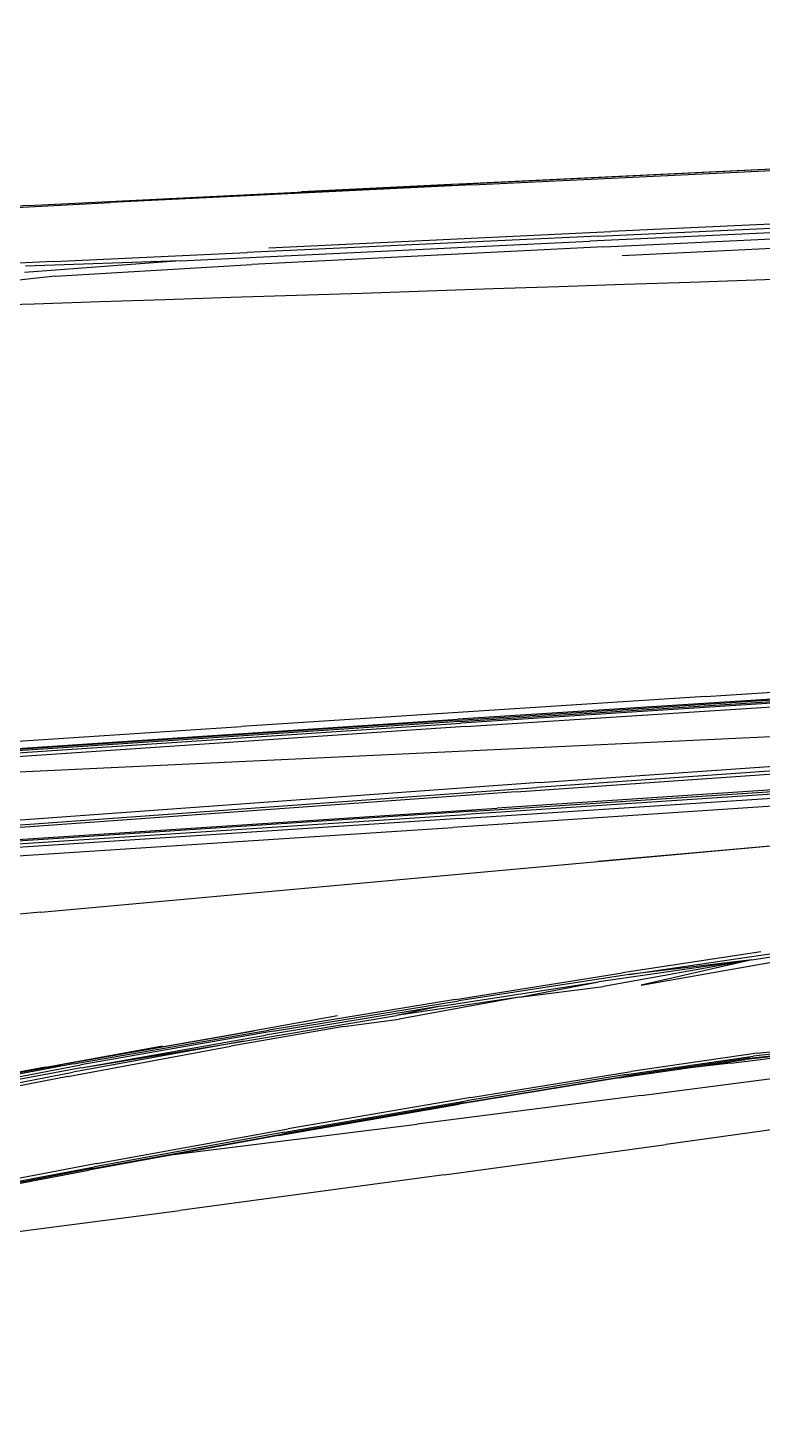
# Model space of a CAD drawing. Extents: x 526875 to 527530, y 3493038 to 3493574.
# Drawn here: x 527122.823 to 527123.469, y 3493325.946 to 3493327.172 of the extents above; entities that cross this region are included whole.
import ezdxf

# ---------------------------------------------------------------- set-up
doc = ezdxf.new("R2010")
doc.units = 0
doc.header["$LTSCALE"] = 2
doc.layers.get('0').update_dxf_attribs({"linetype": 'CONTINUOUS'})
doc.layers.add('L-WATER水景', color=5, linetype='CONTINUOUS')
doc.layers.add('W-_BOLLARD系船栓', color=4, linetype='CONTINUOUS')

# ---------------------------------------------------------------- blocks, each defined once
blk = doc.blocks.new('$matou$00000056')
at = {"color": 0, "linetype": 'Continuous'}
for p, q in [((4777.91, -1307.85, 0), (4649.48, -1323.83, 0)), ((4519.6, -1340.82, 0), (4649.48, -1323.83, 0)), ((4519.6, -1340.82, 0), (4410.44, -1355.55, 0)), ((4781.79, -1339.27, 0), (4690.06, -1358.79, 0)), ((4691.25, -1357.46, 0), (4782.86, -1337.94, 0)), ((4784.55, -1337.06, 0), (4692.99, -1356.58, 0)), ((4688.82, -1361.07, 0), (4781, -1341.5, 0)), ((4344.19, -1364.72, 0), (4410.44, -1355.55, 0)), ((4688.82, -1361.07, 0), (4594.62, -1379.92, 0)), ((4596.49, -1377.57, 0), (4690.06, -1358.79, 0)), ((4691.25, -1357.46, 0), (4597.83, -1376.25, 0)), ((4599.64, -1375.39, 0), (4692.99, -1356.58, 0)), ((4651.27, -1364.99, 0), (4531.55, -1379.04, 0)), ((4421.66, -1392.37, 0), (4531.55, -1379.04, 0)), ((4504.86, -1396.73, 0), (4594.62, -1379.92, 0)), ((4596.49, -1377.57, 0), (4507.21, -1394.39, 0)), ((4508.71, -1393.09, 0), (4597.83, -1376.25, 0)), ((4599.64, -1375.39, 0), (4510.59, -1392.23, 0)), ((4421.66, -1392.37, 0), (4354.92, -1400.65, 0)), ((4428.35, -1408.04, 0), (4507.21, -1394.39, 0)), ((4508.71, -1393.09, 0), (4429.99, -1406.75, 0)), ((4431.92, -1405.88, 0), (4510.59, -1392.23, 0)), ((4504.86, -1396.73, 0), (4426.01, -1410.2, 0)), ((4428.35, -1408.04, 0), (4366.04, -1417.31, 0)), ((4367.79, -1416.01, 0), (4429.99, -1406.75, 0)), ((4431.92, -1405.88, 0), (4369.74, -1415.1, 0)), ((4701.11, -1425.79, 0), (4786.23, -1406.91, 0)), ((4330.14, -1418.63, 0), (4369.74, -1415.1, 0)), ((4377.12, -1412.93, 0), (4342.89, -1416.79, 0)), ((4363.93, -1419.25, 0), (4426.01, -1410.2, 0)), ((4377.12, -1412.93, 0), (4402.7, -1410.21, 0)), ((4694.45, -1431.74, 0), (4785.91, -1412.2, 0)), ((4788.43, -1413.97, 0), (4694.55, -1433.75, 0)), ((4698.01, -1434.74, 0), (4792.75, -1414.92, 0)), ((4786, -1409.71, 0), (4698.5, -1428.76, 0)), ((4798.07, -1414.99, 0), (4704.04, -1434.63, 0)), ((4711.85, -1433.36, 0), (4803.6, -1414.07, 0)), ((4363.93, -1419.25, 0), (4324.42, -1422.77, 0)), ((4326.41, -1420.96, 0), (4366.04, -1417.31, 0)), ((4367.79, -1416.01, 0), (4328.2, -1419.64, 0)), ((4614.32, -1445.56, 0), (4698.5, -1428.76, 0)), ((4701.11, -1425.79, 0), (4620.87, -1442.27, 0)), ((4599.82, -1451.81, 0), (4694.55, -1433.75, 0)), ((4698.01, -1434.74, 0), (4601.89, -1452.89, 0)), ((4694.45, -1431.74, 0), (4603.71, -1449.35, 0)), ((4609.15, -1452.54, 0), (4704.04, -1434.63, 0)), ((4694.45, -1431.74, 0), (4614.32, -1445.56, 0)), ((4711.85, -1433.36, 0), (4620.83, -1450.71, 0)), ((4705.31, -1434.6, 0), (4654.09, -1444.94, 0)), ((4565.14, -1452.85, 0), (4620.87, -1442.27, 0)), ((4517.51, -1464.57, 0), (4603.71, -1449.35, 0)), ((4614.32, -1445.56, 0), (4539.2, -1459.11, 0)), ((4478.88, -1468.45, 0), (4537.94, -1456.35, 0)), ((4599.82, -1451.81, 0), (4508.45, -1467.76, 0)), ((4509.99, -1468.99, 0), (4601.89, -1452.89, 0)), ((4565.14, -1452.85, 0), (4537.94, -1456.35, 0)), ((4620.83, -1450.71, 0), (4568.1, -1461.2, 0)), ((4478.88, -1468.45, 0), (4539.2, -1459.11, 0)), ((4517.51, -1464.57, 0), (4539.2, -1459.11, 0)), ((4424.63, -1481.21, 0), (4508.45, -1467.76, 0)), ((4509.99, -1468.99, 0), (4427.89, -1482.65, 0)), ((4478.88, -1468.45, 0), (4437.47, -1473.24, 0)), ((4517.51, -1464.57, 0), (4439.68, -1476.96, 0)), ((4478.88, -1468.45, 0), (4439.68, -1476.96, 0)), ((4419.13, -1473.15, 0), (4352.96, -1485.78, 0)), ((4364.45, -1487.75, 0), (4419.13, -1473.15, 0)), ((4364.45, -1487.75, 0), (4437.47, -1473.24, 0)), ((4364.45, -1487.75, 0), (4439.68, -1476.96, 0)), ((4424.63, -1481.21, 0), (4355.55, -1491.64, 0)), ((4359.87, -1493.3, 0), (4427.89, -1482.65, 0)), ((4364.45, -1487.75, 0), (4424.63, -1481.21, 0)), ((4364.45, -1487.75, 0), (4310.34, -1496.34, 0)), ((4710.5, -1547.05, 0), (4875.72, -1535.95, 0)), ((4710.5, -1547.05, 0), (4437.38, -1565, 0)), ((4109.59, -1586.19, 0), (4437.38, -1565, 0)), ((4437.38, -1565, 0), (4153.31, -1583.65, 0)), ((4764.97, -1587.67, 0), (4507.41, -1594.99, 0)), ((4196.73, -1603.94, 0), (4507.41, -1594.99, 0)), ((4496.82, -1606.04, 0), (4756.41, -1598.64, 0)), ((4760.11, -1596.65, 0), (4500.93, -1604.03, 0)), ((4503.46, -1601.14, 0), (4762.41, -1593.79, 0)), ((4496.82, -1606.04, 0), (4183.87, -1615.05, 0)), ((4188.79, -1612.97, 0), (4500.93, -1604.03, 0)), ((4503.46, -1601.14, 0), (4191.8, -1610.04, 0)), ((4736.54, -1600.45, 0), (4485.38, -1607.63, 0)), ((4182.28, -1616.45, 0), (4485.38, -1607.63, 0)), ((4744.8, -1610.63, 0), (4465.57, -1621.35, 0)), ((4475.7, -1618.83, 0), (4748.69, -1608.49, 0)), ((4475.7, -1618.83, 0), (4121.78, -1631.28, 0)), ((4464.08, -1624.81, 0), (4746.06, -1614, 0)), ((4464.08, -1624.81, 0), (4104.99, -1637.45, 0)), ((4108.37, -1634, 0), (4465.57, -1621.35, 0)), ((4499.01, -1668.26, 0), (4791.59, -1659.35, 0)), ((4794.38, -1662.17, 0), (4501.09, -1670.97, 0)), ((4501.98, -1672.28, 0), (4795.66, -1663.52, 0)), ((4502.54, -1673.39, 0), (4796.63, -1664.61, 0)), ((4797.04, -1665.14, 0), (4502.62, -1673.92, 0)), ((4499.01, -1668.26, 0), (4127.37, -1678.26, 0)), ((4128.59, -1680.82, 0), (4501.09, -1670.97, 0)), ((4128.75, -1683.71, 0), (4502.62, -1673.92, 0)), ((4501.98, -1672.28, 0), (4129.02, -1682.08, 0)), ((4502.54, -1673.39, 0), (4129.08, -1683.17, 0)), ((4826.99, -1669.73, 0), (4608.37, -1675.97, 0)), ((4381.14, -1682.16, 0), (4608.37, -1675.97, 0)), ((4381.14, -1682.16, 0), (4304.56, -1684.16, 0)), ((4194.41, -2008.22, 0), (4411.83, -2007.53, 0)), ((4689.04, -2011.96, 0), (4738.32, -2007.31, 0)), ((4420.48, -2014.88, 0), (4592.83, -2013.95, 0)), ((4689.04, -2011.96, 0), (4592.83, -2013.95, 0)), ((4420.48, -2014.88, 0), (4196.88, -2015.18, 0)), ((4199.27, -2019.47, 0), (4427.28, -2019.34, 0)), ((4627.68, -2019.05, 0), (4427.28, -2019.34, 0)), ((4627.68, -2019.05, 0), (4703.97, -2015.85, 0)), ((4627.68, -2019.05, 0), (4703.37, -2020.37, 0)), ((4422.97, -2022.74, 0), (4199.34, -2022.8, 0)), ((4199.6, -2025.76, 0), (4416.77, -2025.71, 0)), ((4584.11, -2025.55, 0), (4416.77, -2025.71, 0)), ((4422.97, -2022.74, 0), (4594.74, -2022.69, 0)), ((4689.49, -2022.73, 0), (4594.74, -2022.69, 0)), ((4689.49, -2022.73, 0), (4732.07, -2022.65, 0)), ((4483.38, -2064.73, 0), (4252.29, -2065.09, 0)), ((4256.63, -2065.98, 0), (4492.95, -2065.58, 0)), ((4490.3, -2065.72, 0), (4258, -2066.2, 0)), ((4483.38, -2064.73, 0), (4660.42, -2064.08, 0)), ((4490.3, -2065.72, 0), (4566.9, -2065.26, 0)), ((4700.59, -2064.69, 0), (4492.95, -2065.58, 0)), ((4756.96, -2063.04, 0), (4660.42, -2064.08, 0)), ((4700.59, -2064.69, 0), (4775.82, -2063.22, 0))]:
    blk.add_line(p, q, dxfattribs=at)
at = {"layer": 'W-_BOLLARD系船栓', "elevation": 0}
blk.add_lwpolyline([(-6727.01, -15.08, 0.047361), (-6712.22, -120.4, 0.071059), (-6549.69, -364.15, 0.106743), (-4524.57, -1531.01, 0.083644), (-2645.55, -1972.48, -0.010282), (5565.87, -2012.73, -0.041262), (6105.07, -1863.2, 0.304271), (6623.1, -1179.78, 0.082265), (6714.73, -654.33), (6727.01, 59.7), (6714.73, 773.74, 0.082265), (6623.1, 1299.19, 0.256696), (6105.07, 1839.57, 0.028009), (5545.43, 1985.11, 0.02503), (-2645.55, 1949.01, 0.085737), (-4525.67, 1505.86, 0.098082), (-6474.2, 408.49, 0.055987), (-6646.53, 216.4, 0.167612), (-6727.01, -15.08)], format="xyb", dxfattribs=at)
at = {"layer": 'W-_BOLLARD系船栓'}
blk.add_polyline3d([(-2711.74, 1595.35, 0), (-580.98, 1668.75, 0), (5128.71, 1617.19, 0), (5128.71, 1466.4, 0), (5395.89, 1370.56, 0), (5631.82, 1265.52, 0), (6052.28, 1134.8, 0), (6009.49, 1015.09, 0), (6009.49, -1053.2, 0), (6055.77, -1174.94, 0), (5587.49, -1300.49, 0), (5130.64, -1486.91, 0), (5088.76, -1650.51, 0), (-2711.47, -1650.51, 0)], dxfattribs=at)

msp = doc.modelspace()

# ---------------------------------------------------------------- block references
at = {"layer": 'L-WATER水景', "color": 8, "lineweight": 0, "xscale": 0.0018, "yscale": 0.0012, "zscale": 0.001291236534000011, "rotation": 182.6690366972091}
msp.add_blockref('$matou$00000056', (527131.3911, 3493324.9344), dxfattribs=at)

doc.saveas('drawing.dxf')
